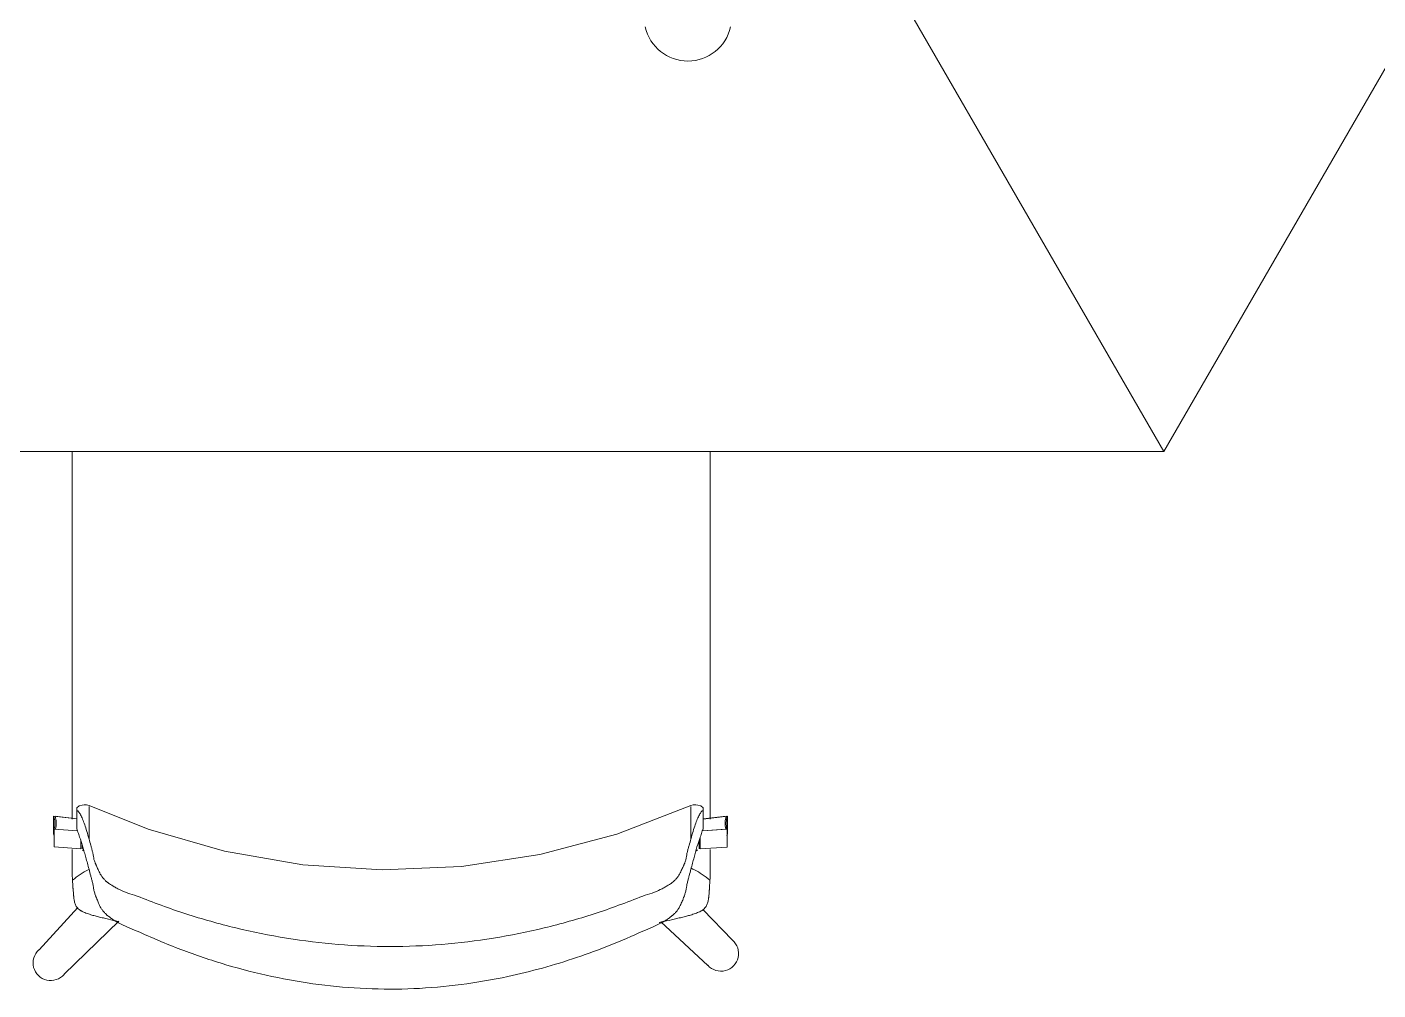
# Model space of a CAD drawing. Header units: millimetres. Extents: x 155927 to 295199, y -4084 to 97293.
# Drawn here: x 182956 to 183961, y 22813 to 23530 of the extents above; entities that cross this region are included whole.
import ezdxf

# ---------------------------------------------------------------- set-up
doc = ezdxf.new("R2010")
doc.units = ezdxf.units.MM
doc.header["$MEASUREMENT"] = 0
doc.layers.add('A-GENM', color=8, linetype='CONTINUOUS', lineweight=9)
doc.layers.add('I-FURN', color=8, linetype='CONTINUOUS', lineweight=9)

msp = doc.modelspace()

# ---------------------------------------------------------------- linework, layer by layer
at = {"layer": 'A-GENM'}
msp.add_arc((183447.7, 23536.8), 32.5, 192.6804, 347.3196, dxfattribs=at)
at = {"layer": 'I-FURN'}
for p, q in [((183801.8, 23213.7), (184376.8, 24209.6)), ((183801.8, 23213.7), (183246.8, 24175)), ((183246.8, 24175), (183801.8, 23213.7)), ((182651.8, 23213.7), (183801.8, 23213.7)), ((182994.8, 22949.9), (182993, 22948.6)), ((182996.9, 22950.6), (182994.8, 22949.9)), ((182998.4, 22950.8), (182996.9, 22950.6)), ((183000.3, 22950.7), (182998.4, 22950.8)), ((183002.1, 22950.2), (183000.3, 22950.7)), ((183046.1, 22932.7), (183002.1, 22950.2)), ((183449.9, 22950.2), (183394.8, 22928.9)), ((183449.9, 22950.2), (183451.7, 22950.7)), ((183451.7, 22950.7), (183453.6, 22950.8)), ((183453.6, 22950.8), (183455.1, 22950.6)), ((183455.1, 22950.6), (183457.2, 22949.9)), ((183457.2, 22949.9), (183459, 22948.6)), ((182993, 22940.3), (182975.8, 22942.4)), ((182975.8, 22942.4), (182975.8, 22929.1)), ((182993, 22940.4), (182976.8, 22942.4)), ((182993, 22932.9), (182993, 22946.6)), ((183459, 22932.9), (183459, 22946.6)), ((183476.2, 22942.4), (183459, 22940.3)), ((183477.1, 22942.4), (183459, 22940.2)), ((183477.1, 22929), (183477.1, 22942.4)), ((182976.2, 22932.7), (182993.5, 22931.5)), ((182976.2, 22919.4), (182976.2, 22932.7)), ((183102.9, 22916.3), (183046.1, 22932.7)), ((183394.8, 22928.9), (183337.6, 22913.8)), ((183458.5, 22931.5), (183475.9, 22932.7)), ((183458.5, 22931.4), (183476.8, 22932.7)), ((183476.8, 22932.7), (183476.8, 22919.3)), ((182996.1, 22918), (182976.2, 22919.4)), ((182996.1, 22923.9), (182996.1, 22918)), ((182997, 22921), (182997, 22918)), ((183456, 22918), (183456, 22923.9)), ((183456.9, 22918), (183456.9, 22926.8)), ((183476.8, 22919.3), (183456.9, 22918)), ((183161.1, 22906.1), (183102.9, 22916.3)), ((183337.6, 22913.8), (183279.2, 22904.8)), ((183220.1, 22902.3), (183161.1, 22906.1)), ((183279.2, 22904.8), (183220.1, 22902.3)), ((182993.9, 22874.4), (182964.9, 22842.9)), ((183480.8, 22850.1), (183458.7, 22872.8)), ((182983.6, 22824.7), (183024.2, 22864.1)), ((183427.5, 22863.6), (183462.6, 22831.3))]:
    msp.add_line(p, q, dxfattribs=at)
for centre, start, end in [((183472.3, 22840.1), 221.9896, 49.6059), ((182973.6, 22833.1), 131.9662, 319.5824)]:
    msp.add_arc(centre, 13.1, start, end, dxfattribs=at)
for centre, start_param, end_param in [((182959.3, 22937), 6.026179, 6.605675), ((182960.3, 22937), 6.026179, 6.605675), ((183492.7, 22937), 2.819103, 3.398599), ((183493.6, 22937), 2.819103, 3.398599), ((182959.3, 22923.7), 0.238848, 0.322489), ((183493.6, 22923.7), 2.819103, 2.902745)]:
    msp.add_ellipse(centre, major_axis=(17.4, 0), ratio=0.978487, start_param=start_param, end_param=end_param, dxfattribs=at)
for points, knots in [([(182989.6, 22940.1), (182989.6, 22940.8), (182989.6, 22944), (182989.6, 22949.9), (182989.6, 22957.7), (182989.6, 22965.4), (182989.6, 22975.5), (182989.6, 22987.9), (182989.6, 23000.1), (182989.6, 23010), (182989.6, 23017.6), (182989.6, 23025.2), (182989.6, 23035.2), (182989.6, 23047.7), (182989.6, 23062.6), (182989.6, 23077.7), (182989.6, 23092.9), (182989.6, 23107.8), (182989.6, 23120.4), (182989.6, 23130.4), (182989.6, 23138.1), (182989.6, 23145.7), (182989.6, 23155.7), (182989.6, 23168.2), (182989.6, 23180.7), (182989.6, 23190.8), (182989.6, 23198.4), (182989.6, 23206), (182989.6, 23211.2), (182989.6, 23213.8), (182989.6, 23214)], [-0.8977274, -0.8977274, -0.8977274, -0.8977274, -0.8928571, -0.875, -0.8571429, -0.8392857, -0.8214286, -0.7857143, -0.75, -0.7321429, -0.7142857, -0.6964286, -0.6785714, -0.6428571, -0.6071429, -0.5714286, -0.5357143, -0.5, -0.4642857, -0.4464286, -0.4285714, -0.4107143, -0.3928571, -0.3571429, -0.3214286, -0.3035714, -0.2857143, -0.2678571, -0.25, -0.2488464, -0.2488464, -0.2488464, -0.2488464]), ([(183464.3, 23214), (183464.3, 23213.9), (183464.3, 23208.8), (183464.3, 23198.5), (183464.3, 23183.2), (183464.3, 23168.1), (183464.3, 23155.5), (183464.3, 23145.4), (183464.3, 23137.7), (183464.3, 23130.1), (183464.3, 23120.1), (183464.3, 23107.7), (183464.3, 23095.4), (183464.3, 23085.4), (183464.3, 23077.9), (183464.3, 23070.3), (183464.3, 23060.3), (183464.3, 23047.9), (183464.3, 23035.4), (183464.3, 23025.3), (183464.3, 23017.6), (183464.3, 23009.9), (183464.3, 22999.9), (183464.3, 22987.4), (183464.3, 22972.3), (183464.3, 22956.9), (183464.3, 22946.1), (183464.3, 22940.6), (183464.3, 22940.1)], [-0.7507659, -0.7507659, -0.7507659, -0.7507659, -0.75, -0.7142857, -0.6785714, -0.6428571, -0.6071429, -0.5892857, -0.5714286, -0.5535714, -0.5357143, -0.5, -0.4642857, -0.4464286, -0.4285714, -0.4107143, -0.3928571, -0.3571429, -0.3214286, -0.3035714, -0.2857143, -0.2678571, -0.25, -0.2142857, -0.1785714, -0.1428571, -0.1071429, -0.103964, -0.103964, -0.103964, -0.103964]), ([(182993, 22946.9), (182993, 22947.3), (182993, 22948.1), (182993, 22948.7), (182993, 22948.6), (182993, 22948), (182993, 22947.1), (182993, 22946.6)], [0.4171888, 0.4171888, 0.4171888, 0.4171888, 0.5, 0.625, 0.75, 0.875, 1, 1, 1, 1]), ([(183002.1, 22925.3), (183002.1, 22928.3), (183002.1, 22933.6), (183002.1, 22940), (183002.1, 22944.8), (183002.1, 22947.4), (183002.1, 22948.9), (183002.1, 22949.4), (183002.1, 22949.6)], [0, 0, 0, 0, 0.1111111, 0.2222222, 0.3333333, 0.4444444, 0.5, 0.5555556, 0.5555556, 0.5555556, 0.5555556]), ([(183449.9, 22949.6), (183449.9, 22949.3), (183449.9, 22948.7), (183449.9, 22946.7), (183449.9, 22942.8), (183449.9, 22935.6), (183449.9, 22929), (183449.9, 22925.3)], [0.4444444, 0.4444444, 0.4444444, 0.4444444, 0.5138889, 0.5833333, 0.7222222, 0.8611111, 1, 1, 1, 1]), ([(183459, 22946.6), (183459, 22947.1), (183459, 22948), (183459, 22948.6), (183459, 22948.7), (183459, 22948.1), (183459, 22947.3), (183459, 22946.9)], [0, 0, 0, 0, 0.125, 0.25, 0.375, 0.5, 0.5837817, 0.5837817, 0.5837817, 0.5837817]), ([(183037.9, 22856.8), (183035.4, 22857.7), (183030.6, 22859.6), (183025.5, 22862.1), (183021.9, 22864.1), (183019.4, 22865.7), (183017.6, 22867), (183016.4, 22868), (183015.7, 22868.5), (183015.2, 22868.9), (183014.8, 22869.4), (183014.2, 22869.9), (183013.2, 22870.9), (183012.1, 22872.3), (183010.9, 22874.1), (183010, 22875.8), (183009.2, 22877.5), (183008.6, 22879.1), (183008.1, 22880.4), (183007.7, 22881.3), (183007.5, 22881.9), (183007.3, 22882.2), (183007.2, 22882.6), (183007, 22883.1), (183006.7, 22884), (183006.3, 22885.1), (183005.9, 22886.5), (183005.6, 22888.2), (183005.3, 22889.9), (183005, 22891.6), (183004.7, 22892.9), (183004.4, 22894.2), (183003.9, 22895.9), (183003.2, 22898.8), (183002.1, 22902.9), (183000.9, 22907.3), (182999.8, 22911.6), (182998.6, 22915.7), (182997.5, 22919.4), (182996.5, 22922.8), (182995.8, 22924.9), (182995.5, 22925.8)], [0, 0, 0, 0, 0.035714, 0.071429, 0.089286, 0.107143, 0.125, 0.133929, 0.138393, 0.142857, 0.147321, 0.151786, 0.160714, 0.178571, 0.196429, 0.214286, 0.232143, 0.25, 0.267857, 0.276786, 0.28125, 0.285714, 0.290179, 0.294643, 0.303571, 0.321429, 0.339286, 0.357143, 0.392857, 0.410714, 0.428571, 0.446429, 0.464286, 0.5, 0.571429, 0.642857, 0.714286, 0.785714, 0.857143, 0.928571, 1, 1, 1, 1]), ([(183002.1, 22925.3), (183002.6, 22923.7), (183003.2, 22921.3), (183004, 22918.6), (183004.4, 22917), (183004.7, 22915.8), (183005, 22914.6), (183005.3, 22913.1), (183005.5, 22911.7), (183005.8, 22910.2), (183006.1, 22909), (183006.5, 22908), (183006.8, 22907.2), (183007, 22906.8), (183007.2, 22906.4), (183007.3, 22906.1), (183007.6, 22905.6), (183007.9, 22904.7), (183008.5, 22903.4), (183009.2, 22901.8), (183010, 22900.1), (183011, 22898.4), (183012.2, 22896.7), (183013.4, 22895.3), (183014.3, 22894.3), (183014.9, 22893.8), (183015.4, 22893.4), (183015.9, 22893.1), (183016.6, 22892.6), (183017.8, 22891.7), (183019.6, 22890.5), (183022.1, 22889), (183025.7, 22887.2), (183030.7, 22885.1), (183035.4, 22883.6), (183037.9, 22882.9)], [0, 0, 0, 0, 0.125, 0.1875, 0.21875, 0.25, 0.28125, 0.3125, 0.375, 0.40625, 0.4375, 0.46875, 0.484375, 0.492188, 0.5, 0.507812, 0.515625, 0.53125, 0.5625, 0.59375, 0.625, 0.65625, 0.6875, 0.71875, 0.734375, 0.742188, 0.75, 0.757812, 0.765625, 0.78125, 0.8125, 0.84375, 0.875, 0.9375, 1, 1, 1, 1]), ([(183456.6, 22925.8), (183455.9, 22923.9), (183454.8, 22920.7), (183453.4, 22915.7), (183452.3, 22911.6), (183451.1, 22907.3), (183449.9, 22902.9), (183448.9, 22898.8), (183448, 22895.5), (183447.4, 22893.3), (183447, 22891.6), (183446.7, 22889.9), (183446.4, 22888.2), (183446.1, 22886.5), (183445.7, 22885.1), (183445.4, 22884), (183445.1, 22883.1), (183444.9, 22882.6), (183444.7, 22882.2), (183444.5, 22881.9), (183444.3, 22881.3), (183444, 22880.4), (183443.5, 22879.1), (183442.8, 22877.5), (183442, 22875.8), (183441.1, 22874.1), (183440, 22872.3), (183438.8, 22870.9), (183437.9, 22869.9), (183437.3, 22869.4), (183436.8, 22868.9), (183436.3, 22868.5), (183435.7, 22868), (183434.5, 22867), (183432.6, 22865.7), (183430.1, 22864.1), (183426.5, 22862.1), (183421.4, 22859.6), (183416.7, 22857.7), (183414.2, 22856.8)], [0, 0, 0, 0, 0.142857, 0.214286, 0.285714, 0.357143, 0.428571, 0.5, 0.535714, 0.571429, 0.589286, 0.607143, 0.642857, 0.660714, 0.678571, 0.696429, 0.705357, 0.709821, 0.714286, 0.71875, 0.723214, 0.732143, 0.75, 0.767857, 0.785714, 0.803571, 0.821429, 0.839286, 0.848214, 0.852679, 0.857143, 0.861607, 0.866071, 0.875, 0.892857, 0.910714, 0.928571, 0.964286, 1, 1, 1, 1]), ([(183414.2, 22882.9), (183416.6, 22883.6), (183421.3, 22885.1), (183426.3, 22887.2), (183429.9, 22889), (183432.4, 22890.5), (183434.3, 22891.7), (183435.5, 22892.6), (183436.1, 22893.1), (183436.6, 22893.4), (183437.1, 22893.8), (183437.7, 22894.3), (183438.7, 22895.3), (183439.8, 22896.7), (183441, 22898.4), (183442, 22900.1), (183442.8, 22901.8), (183443.5, 22903.4), (183444.1, 22904.7), (183444.5, 22905.6), (183444.7, 22906.1), (183444.9, 22906.4), (183445, 22906.8), (183445.2, 22907.2), (183445.5, 22908), (183445.9, 22909), (183446.2, 22910.2), (183446.5, 22911.7), (183446.7, 22913.1), (183447, 22914.6), (183447.3, 22915.8), (183447.6, 22917), (183448, 22918.6), (183448.8, 22921.3), (183449.5, 22923.7), (183449.9, 22925.3)], [0, 0, 0, 0, 0.0625, 0.125, 0.15625, 0.1875, 0.21875, 0.234375, 0.242188, 0.25, 0.257812, 0.265625, 0.28125, 0.3125, 0.34375, 0.375, 0.40625, 0.4375, 0.46875, 0.484375, 0.492188, 0.5, 0.507812, 0.515625, 0.53125, 0.5625, 0.59375, 0.625, 0.6875, 0.71875, 0.75, 0.78125, 0.8125, 0.875, 1, 1, 1, 1]), ([(183002.5, 22903), (183002.1, 22902.8), (182999.8, 22901.6), (182995.5, 22899.1), (182991.7, 22896.2), (182989.8, 22894.6)], [0.93933321, 0.93933321, 0.93933321, 0.93933321, 0.94444444, 0.97222222, 1, 1, 1, 1]), ([(183464.1, 22894.6), (183462.2, 22896.2), (183458.4, 22899.1), (183453.7, 22901.9), (183450.9, 22903.2), (183450.1, 22903.6)], [0, 0, 0, 0, 0.02777778, 0.05555556, 0.06696683, 0.06696683, 0.06696683, 0.06696683]), ([(183023.9, 22864), (183021.5, 22864.5), (183017.8, 22865.3), (183013.4, 22866.4), (183010.9, 22867), (183009.1, 22867.4), (183007.4, 22867.9), (183005.8, 22868.3), (183004.2, 22868.7), (183002.5, 22869.3), (183000.7, 22869.9), (182999, 22870.5), (182997.7, 22871.1), (182996.7, 22871.6), (182996.1, 22872), (182995.4, 22872.4), (182994.5, 22873.1), (182993.5, 22874), (182992.6, 22875.2), (182992, 22876.4), (182991.6, 22877.6), (182991.2, 22879), (182991, 22880.2), (182990.9, 22881), (182990.8, 22881.6), (182990.8, 22882), (182990.7, 22882.3), (182990.7, 22882.9), (182990.6, 22883.8), (182990.5, 22885), (182990.4, 22886.2), (182990.3, 22887.2), (182990.2, 22888), (182990.2, 22888.8), (182990.1, 22889.9), (182990, 22891.9), (182989.9, 22893.5), (182989.8, 22894.6)], [0, 0, 0, 0, 0.125, 0.1875, 0.21875, 0.25, 0.28125, 0.3125, 0.34375, 0.375, 0.40625, 0.4375, 0.46875, 0.484375, 0.5, 0.515625, 0.53125, 0.5625, 0.59375, 0.625, 0.65625, 0.6875, 0.71875, 0.734375, 0.742188, 0.75, 0.757812, 0.765625, 0.78125, 0.8125, 0.84375, 0.859375, 0.875, 0.890625, 0.90625, 0.9375, 1, 1, 1, 1]), ([(183464.1, 22894.6), (183464, 22893.5), (183463.9, 22891.9), (183463.8, 22889.9), (183463.8, 22888.8), (183463.7, 22888), (183463.6, 22887.2), (183463.6, 22886.2), (183463.5, 22885), (183463.4, 22883.8), (183463.3, 22882.9), (183463.2, 22882.3), (183463.2, 22882), (183463.1, 22881.6), (183463, 22881), (183462.9, 22880.2), (183462.7, 22879), (183462.4, 22877.6), (183461.9, 22876.4), (183461.3, 22875.2), (183460.4, 22874), (183459.4, 22873.1), (183458.6, 22872.4), (183457.9, 22872), (183457.2, 22871.6), (183456.2, 22871.1), (183454.9, 22870.5), (183453.2, 22869.9), (183451.4, 22869.3), (183449.7, 22868.7), (183448.1, 22868.3), (183446.6, 22867.9), (183444.9, 22867.4), (183443, 22867), (183440.6, 22866.4), (183436.2, 22865.3), (183432.4, 22864.5), (183430.1, 22864)], [0, 0, 0, 0, 0.0625, 0.09375, 0.109375, 0.125, 0.140625, 0.15625, 0.1875, 0.21875, 0.234375, 0.242188, 0.25, 0.257812, 0.265625, 0.28125, 0.3125, 0.34375, 0.375, 0.40625, 0.4375, 0.46875, 0.484375, 0.5, 0.515625, 0.53125, 0.5625, 0.59375, 0.625, 0.65625, 0.6875, 0.71875, 0.75, 0.78125, 0.8125, 0.875, 1, 1, 1, 1]), ([(183037.9, 22882.9), (183049.8, 22878.1), (183074, 22869.2), (183123.6, 22855.2), (183187.3, 22844.8), (183264.8, 22844.8), (183328.5, 22855.2), (183378.1, 22869.2), (183402.2, 22878.1), (183414.2, 22882.9)], [-1, -1, -1, -1, -0.9, -0.8, -0.6, -0.4, -0.2, -0.1, 0, 0, 0, 0]), ([(183414.2, 22856.8), (183398.1, 22849.4), (183365.2, 22836.2), (183308.3, 22820.4), (183243.8, 22811.9), (183172.8, 22815.1), (183115, 22827.6), (183070.3, 22842.7), (183048.6, 22851.9), (183037.9, 22856.8)], [-1, -1, -1, -1, -0.863636, -0.727273, -0.545455, -0.363636, -0.181818, -0.090909, 0, 0, 0, 0])]:
    msp.add_open_spline(points, degree=3, knots=knots, dxfattribs=at)
for points in [[(182993, 22946.6), (182993.4, 22946.4), (182994.4, 22945.7), (182995.9, 22943.5), (182997.3, 22940.3), (182998.9, 22936.1), (183000.5, 22931.1), (183001.6, 22927.3), (183002.1, 22925.3)], [(183449.9, 22925.3), (183450.4, 22927.3), (183451.5, 22931.1), (183453.2, 22936.1), (183454.7, 22940.3), (183456.2, 22943.5), (183457.7, 22945.7), (183458.6, 22946.4), (183459, 22946.6)], [(182995.5, 22925.8), (182995, 22927.1), (182994.2, 22929.6), (182993.4, 22931.9), (182993, 22932.9)], [(183459, 22932.9), (183458.6, 22931.9), (183457.8, 22929.6), (183457, 22927.1), (183456.6, 22925.8)], [(182989.6, 22898.5), (182989.6, 22904.6), (182989.6, 22910.9), (182989.6, 22917.4)], [(182997.2, 22917.2), (182997.6, 22916.9), (182998, 22916.7), (182998.4, 22916.4)], [(183453.7, 22916.4), (183454.1, 22916.7), (183454.5, 22916.9), (183454.8, 22917.2)], [(183464.3, 22917.4), (183464.3, 22910.9), (183464.3, 22904.6), (183464.3, 22898.5)], [(182989.8, 22894.6), (182989.8, 22895.3), (182989.7, 22896.5), (182989.7, 22897.8), (182989.6, 22898.5)], [(183464.3, 22898.5), (183464.3, 22897.8), (183464.2, 22896.5), (183464.1, 22895.3), (183464.1, 22894.6)], [(183426.4, 22863.3), (183427.6, 22863.6), (183428.8, 22863.8), (183430.1, 22864)], [(183430.1, 22864), (183428.9, 22863.8), (183427.7, 22863.6), (183426.5, 22863.3)]]:
    msp.add_open_spline(points, degree=3, dxfattribs=at)

doc.saveas('drawing.dxf')
